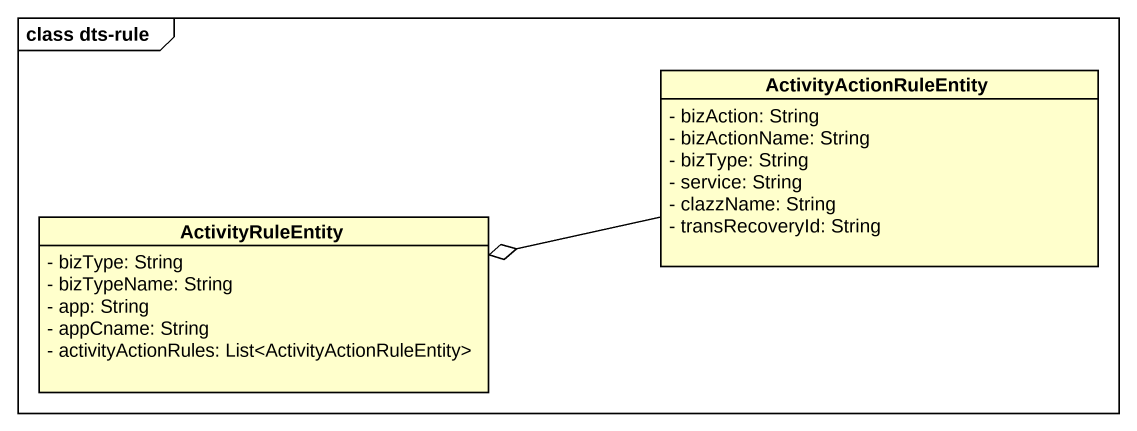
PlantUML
@startuml
mainframe class dts-rule
hide circle
hide empty members
skinparam classAttributeIconSize 0
class ActivityActionRuleEntity {
  - bizAction: String
  - bizActionName: String
  - bizType: String
  - service: String
  - clazzName: String
  - transRecoveryId: String
}
class ActivityRuleEntity {
  - bizType: String
  - bizTypeName: String
  - app: String
  - appCname: String
  - activityActionRules: List<ActivityActionRuleEntity>
}
ActivityActionRuleEntity -left-o ActivityRuleEntity
@enduml
